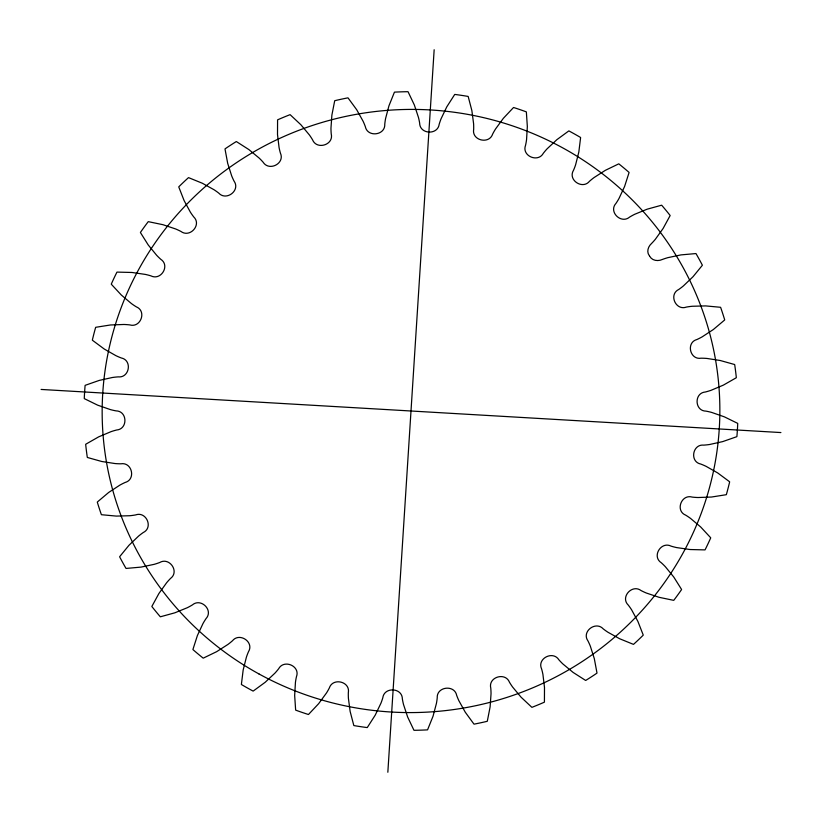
<?xml version="1.0" encoding="UTF-8"?>
<svg xmlns="http://www.w3.org/2000/svg" width="822" height="822" viewBox="0 0 822 822"><rect width="100%" height="100%" fill="white"/><g stroke="black" fill="none" stroke-linecap="round" stroke-linejoin="round"><path stroke-width="1.23" d="M387.84 772.259L434.16 49.741M41.1 389.443L780.9 432.557M649.39 255.776C646.308 251.984 648.106 246.518 651.476 243.559A69.017 67.383 -3.5 0 0 655.391 239.233L663.097 228.485L670.166 215.518A327.053 319.296 -3.5 0 0 661.659 205.192L647.181 209.178L634.789 214.244A69.017 67.383 -3.5 0 0 629.631 217.07C621.144 224.406 608.208 211.768 615.997 203.353A69.017 67.383 -3.5 0 0 619.038 198.4L624.597 186.46L629.107 172.445A327.053 319.296 -3.5 0 0 618.791 163.835L605.311 170.349L594.08 177.552A69.017 67.383 -3.5 0 0 589.528 181.241C582.521 189.964 567.499 179.915 573.551 170.216A69.017 67.383 -3.5 0 0 575.606 164.811L578.822 152.08L580.62 137.5A327.053 319.296 -3.5 0 0 568.855 130.893L556.823 139.709L547.123 148.803A69.017 67.383 -3.5 0 0 543.352 153.241C538.03 163.075 521.456 155.892 525.556 145.289A69.017 67.383 -3.5 0 0 526.563 139.596L527.334 126.516L526.357 111.874A327.053 319.296 -3.5 0 0 513.545 107.487L503.362 118.317L495.543 128.982A69.017 67.383 -3.5 0 0 492.666 134.027C489.213 144.662 471.633 140.531 473.667 129.393A69.017 67.383 -3.5 0 0 473.585 123.629L471.879 110.641L468.17 96.431A327.053 319.296 -3.5 0 0 454.741 94.417L446.767 106.881L441.075 118.769A69.017 67.383 -3.5 0 0 439.195 124.235C437.746 135.353 419.723 134.366 419.641 123.095A69.017 67.383 -3.5 0 0 418.47 117.454L414.35 104.99L408.031 91.694A327.053 319.296 -3.5 0 0 394.447 92.136L388.95 105.812L385.59 118.502A69.017 67.383 -3.5 0 0 384.768 124.214C385.395 135.445 367.475 137.613 365.317 126.609A69.017 67.383 -3.5 0 0 363.108 121.266L356.717 109.768L347.994 97.839A327.053 319.296 -3.5 0 0 334.708 100.705L331.883 115.121L330.968 128.201A69.017 67.383 -3.5 0 0 331.235 133.955C333.948 144.929 316.686 150.19 312.555 139.802A69.017 67.383 -3.5 0 0 309.38 134.942L300.924 124.8L290.104 114.648A327.053 319.296 -3.5 0 0 277.579 119.837L277.507 134.52L279.069 147.528A69.017 67.383 -3.5 0 0 280.415 153.139C285.162 163.455 269.082 171.685 263.143 162.222A69.017 67.383 -3.5 0 0 259.105 158.03L248.881 149.573L236.325 141.538A327.053 319.296 -3.5 0 0 224.992 148.895L227.684 163.331L231.66 175.826A69.017 67.383 -3.5 0 0 234.044 181.097C240.682 190.385 226.317 201.359 218.765 193.119A69.017 67.383 -3.5 0 0 214.008 189.728L202.356 183.255L188.505 177.614A327.053 319.296 -3.5 0 0 178.734 186.871L184.097 200.568L190.365 212.138A69.017 67.383 -3.5 0 0 193.704 216.885C201.996 224.786 189.872 238.205 180.943 231.444A69.017 67.383 -3.5 0 0 175.62 228.958L162.941 224.694L148.248 221.642A327.053 319.296 -3.5 0 0 140.387 232.482L148.237 244.977L156.581 255.21A69.017 67.383 -3.5 0 0 160.752 259.279C170.411 265.506 160.978 280.949 150.94 275.873A69.017 67.383 -3.5 0 0 145.237 274.394L131.972 272.472L116.95 272.103A327.053 319.296 -3.5 0 0 111.258 284.176L121.327 295.036L131.458 303.595A69.017 67.383 -3.5 0 0 136.329 306.853C146.984 311.158 140.644 328.122 129.804 324.906A69.017 67.383 -3.5 0 0 123.916 324.474L110.508 324.967L95.66 327.31A327.053 319.296 -3.5 0 0 92.331 340.185L104.281 349.052L115.861 355.638A69.017 67.383 -3.5 0 0 121.266 357.96C132.506 360.211 129.537 378.079 118.245 376.877A69.017 67.383 -3.5 0 0 112.367 377.504L99.277 380.401L85.108 385.354A327.053 319.296 -3.5 0 0 84.265 398.608L97.684 405.174L110.312 409.572A69.017 67.383 -3.5 0 0 116.056 410.877C127.492 411.021 128.026 429.125 116.642 429.998A69.017 67.383 -3.5 0 0 110.991 431.673L98.661 436.862L85.663 444.281A327.053 319.296 -3.5 0 0 87.317 457.453L101.753 461.491L114.998 463.546A69.017 67.383 -3.5 0 0 120.896 463.803C132.116 461.872 136.144 479.524 125.078 482.483A69.017 67.383 -3.5 0 0 119.827 485.144L108.679 492.46L97.284 502.067A327.053 319.296 -3.5 0 0 101.394 514.706L116.354 516.093L129.773 515.733A69.017 67.383 -3.5 0 0 135.62 514.921C146.244 511.017 153.591 527.57 143.244 532.533A69.017 67.383 -3.5 0 0 138.579 536.088L128.982 545.274L119.601 556.761A327.053 319.296 -3.5 0 0 126.023 568.444L140.994 567.108L154.115 564.354A69.017 67.383 -3.5 0 0 159.715 562.505C169.414 556.782 179.771 571.629 170.524 578.441A69.017 67.383 -3.5 0 0 166.609 582.767L158.903 593.515L151.834 606.482A327.053 319.296 -3.5 0 0 160.341 616.808L174.819 612.822L187.21 607.756A69.017 67.383 -3.5 0 0 192.369 604.93C200.856 597.594 213.792 610.232 206.003 618.647A69.017 67.383 -3.5 0 0 202.962 623.6L197.403 635.54L192.893 649.555A327.053 319.296 -3.5 0 0 203.209 658.165L216.689 651.651L227.92 644.448A69.017 67.383 -3.5 0 0 232.472 640.759C239.479 632.036 254.501 642.085 248.45 651.784A69.017 67.383 -3.5 0 0 246.395 657.189L243.178 669.92L241.38 684.5A327.053 319.296 -3.5 0 0 253.145 691.107L265.177 682.291L274.877 673.197A69.017 67.383 -3.5 0 0 278.648 668.759C283.97 658.925 300.544 666.108 296.444 676.712A69.017 67.383 -3.5 0 0 295.437 682.404L294.666 695.484L295.643 710.126A327.053 319.296 -3.5 0 0 308.456 714.513L318.638 703.683L326.457 693.018A69.017 67.383 -3.5 0 0 329.334 687.973C332.787 677.338 350.367 681.469 348.333 692.607A69.017 67.383 -3.5 0 0 348.415 698.371L350.121 711.359L353.83 725.569A327.053 319.296 -3.5 0 0 367.259 727.583L375.233 715.119L380.925 703.231A69.017 67.383 -3.5 0 0 382.805 697.765C384.254 686.647 402.277 687.634 402.359 698.906A69.017 67.383 -3.5 0 0 403.53 704.546L407.65 717.01L413.969 730.306A327.053 319.296 -3.5 0 0 427.553 729.864L433.05 716.188L436.41 703.498A69.017 67.383 -3.5 0 0 437.232 697.786C436.605 686.555 454.525 684.387 456.683 695.391A69.017 67.383 -3.5 0 0 458.892 700.734L465.283 712.232L474.006 724.161A327.053 319.296 -3.5 0 0 487.292 721.295L490.118 706.879L491.032 693.799A69.017 67.383 -3.5 0 0 490.765 688.045C488.052 677.071 505.314 671.81 509.445 682.198A69.017 67.383 -3.5 0 0 512.62 687.058L521.076 697.2L531.896 707.352A327.053 319.296 -3.5 0 0 544.421 702.163L544.493 687.48L542.931 674.472A69.017 67.383 -3.5 0 0 541.585 668.861C536.838 658.545 552.918 650.315 558.857 659.778A69.017 67.383 -3.5 0 0 562.895 663.971L573.119 672.427L585.675 680.462A327.053 319.296 -3.5 0 0 597.008 673.105L594.316 658.669L590.34 646.174A69.017 67.383 -3.5 0 0 587.956 640.903C581.318 631.615 595.683 620.641 603.235 628.881A69.017 67.383 -3.5 0 0 607.992 632.272L619.644 638.745L633.495 644.386A327.053 319.296 -3.5 0 0 643.266 635.129L637.903 621.432L631.635 609.862A69.017 67.383 -3.5 0 0 628.296 605.115C620.004 597.214 632.128 583.795 641.057 590.556A69.017 67.383 -3.5 0 0 646.38 593.042L659.059 597.306L673.752 600.358A327.053 319.296 -3.5 0 0 681.613 589.518L673.763 577.023L665.419 566.79A69.017 67.383 -3.5 0 0 661.248 562.721C651.589 556.494 661.022 541.051 671.06 546.127A69.017 67.383 -3.5 0 0 676.763 547.606L690.028 549.528L705.05 549.897A327.053 319.296 -3.5 0 0 710.742 537.824L700.673 526.964L690.542 518.405A69.017 67.383 -3.5 0 0 685.671 515.147C675.016 510.842 681.356 493.878 692.196 497.094A69.017 67.383 -3.5 0 0 698.084 497.526L711.492 497.033L726.34 494.69A327.053 319.296 -3.5 0 0 729.669 481.815L717.719 472.948L706.139 466.362A69.017 67.383 -3.5 0 0 700.734 464.04C689.494 461.789 692.463 443.921 703.755 445.123A69.017 67.383 -3.5 0 0 709.633 444.497L722.723 441.599L736.892 436.646A327.053 319.296 -3.5 0 0 737.735 423.392L724.316 416.826L711.688 412.428A69.017 67.383 -3.5 0 0 705.944 411.123C694.508 410.979 693.974 392.875 705.358 392.002A69.017 67.383 -3.5 0 0 711.009 390.327L723.339 385.138L736.337 377.719A327.053 319.296 -3.5 0 0 734.683 364.547L720.247 360.509L707.002 358.454A69.017 67.383 -3.5 0 0 701.104 358.197C689.884 360.128 685.856 342.476 696.922 339.517A69.017 67.383 -3.5 0 0 702.173 336.856L713.321 329.54L724.716 319.933A327.053 319.296 -3.5 0 0 720.606 307.294L705.646 305.907L692.227 306.267A69.017 67.383 -3.5 0 0 686.38 307.079C675.756 310.983 668.409 294.43 678.756 289.467A69.017 67.383 -3.5 0 0 683.421 285.912L693.018 276.726L702.399 265.239A327.053 319.296 -3.5 0 0 695.977 253.556L681.006 254.892L667.885 257.646A69.017 67.383 -3.5 0 0 662.285 259.495C657.99 261.488 652.01 260.759 649.678 256.197M258.951 673.937A308.877 301.561 -3.5 0 0 719.846 407.445A308.877 301.561 -3.5 0 0 254.204 151.618A308.877 301.561 -3.5 0 0 258.951 673.937"/></g></svg>
